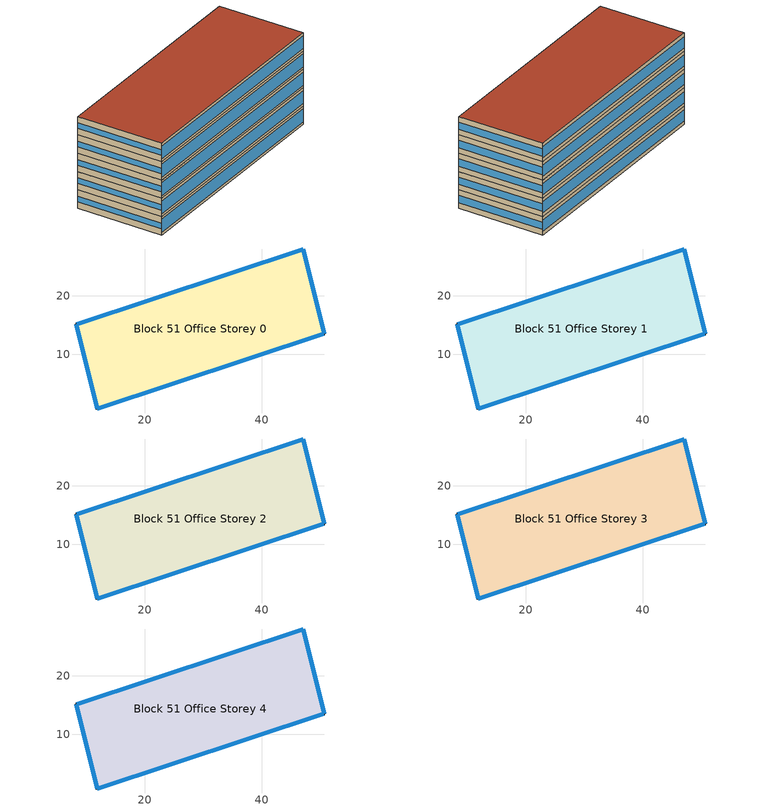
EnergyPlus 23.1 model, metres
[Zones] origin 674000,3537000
Block 51 Office Storey 0
 floor ground (Project Floor): 47.06,27.97 50.62,13.5 11.88,0.64 8.33,15.11 z0
 wall outside (Project Wall): 8.33,15.11 11.88,0.64 50.62,13.5 47.06,27.97 8.33,15.11 z0:3
 window (Office_west_window_construction): 8.33,15.1 11.88,0.65 z1.05:1.95
 window (Office_south_window_construction): 11.9,0.65 50.6,13.5 z0.45:2.55
 window (Office_east_window_construction): 50.62,13.51 47.06,27.96 z0.9:2.1
 window (Office_north_window_construction): 47.04,27.96 8.35,15.12 z0.6:2.4
 roof outside (Project Ceiling): 50.62,13.5 47.06,27.97 8.33,15.11 11.88,0.64 z3
Block 51 Office Storey 1
 floor outside (Project Floor): 47.06,27.97 50.62,13.5 11.88,0.64 8.33,15.11 z3
 wall outside (Project Wall): 8.33,15.11 11.88,0.64 50.62,13.5 47.06,27.97 8.33,15.11 z3:6
 window (Office_west_window_construction): 8.33,15.1 11.88,0.65 z4.05:4.95
 window (Office_south_window_construction): 11.9,0.65 50.6,13.5 z3.45:5.55
 window (Office_east_window_construction): 50.62,13.51 47.06,27.96 z3.9:5.1
 window (Office_north_window_construction): 47.04,27.96 8.35,15.12 z3.6:5.4
 roof outside (Project Ceiling): 50.62,13.5 47.06,27.97 8.33,15.11 11.88,0.64 z6
Block 51 Office Storey 2
 floor outside (Project Floor): 47.06,27.97 50.62,13.5 11.88,0.64 8.33,15.11 z6
 wall outside (Project Wall): 8.33,15.11 11.88,0.64 50.62,13.5 47.06,27.97 8.33,15.11 z6:9
 window (Office_west_window_construction): 8.33,15.1 11.88,0.65 z7.05:7.95
 window (Office_south_window_construction): 11.9,0.65 50.6,13.5 z6.45:8.55
 window (Office_east_window_construction): 50.62,13.51 47.06,27.96 z6.9:8.1
 window (Office_north_window_construction): 47.04,27.96 8.35,15.12 z6.6:8.4
 roof outside (Project Ceiling): 50.62,13.5 47.06,27.97 8.33,15.11 11.88,0.64 z9
Block 51 Office Storey 3
 floor outside (Project Floor): 47.06,27.97 50.62,13.5 11.88,0.64 8.33,15.11 z9
 wall outside (Project Wall): 8.33,15.11 11.88,0.64 50.62,13.5 47.06,27.97 8.33,15.11 z9:12
 window (Office_west_window_construction): 8.33,15.1 11.88,0.65 z10.05:10.95
 window (Office_south_window_construction): 11.9,0.65 50.6,13.5 z9.45:11.55
 window (Office_east_window_construction): 50.62,13.51 47.06,27.96 z9.9:11.1
 window (Office_north_window_construction): 47.04,27.96 8.35,15.12 z9.6:11.4
 roof outside (Project Ceiling): 50.62,13.5 47.06,27.97 8.33,15.11 11.88,0.64 z12
Block 51 Office Storey 4
 floor outside (Project Floor): 47.06,27.97 50.62,13.5 11.88,0.64 8.33,15.11 z12
 wall outside (Project Wall): 8.33,15.11 11.88,0.64 50.62,13.5 47.06,27.97 8.33,15.11 z12:15
 window (Office_west_window_construction): 8.33,15.1 11.88,0.65 z13.05:13.95
 window (Office_south_window_construction): 11.9,0.65 50.6,13.5 z12.45:14.55
 window (Office_east_window_construction): 50.62,13.51 47.06,27.96 z12.9:14.1
 window (Office_north_window_construction): 47.04,27.96 8.35,15.12 z12.6:14.4
 roof outside (Project Flat Roof): 50.62,13.5 47.06,27.97 8.33,15.11 11.88,0.64 z15
[Building]
Building_1: North Axis=0; Terrain=City; Loads Convergence Tolerance Value=0.04; Temperature Convergence Tolerance Value=0.4; Solar Distribution=FullExterior; Maximum Number of Warmup Days=25; Minimum Number of Warmup Days=6
[Site:Location]
CHN Design_Conditions: Latitude=30; Longitude=114; Time Zone=8; Elevation=12
[SIZINGPERIOD:DESIGNDAY] Day of Month=21; DryBulb Temperature Range Modifier Type=DefaultMultipliers; Humidity Condition Type=Wetbulb; Barometric Pressure=101181; Rain Indicator=No; Snow Indicator=No; Daylight Saving Time Indicator=No; Sky Clearness=0; Begin Environment Reset Mode=FullResetAtBeginEnvironment
Name | Month | Day Type | Maximum DryBulb Temperature | Daily DryBulb Temperature Range | Wetbulb or DewPoint at Maximum DryBulb | Wind Speed | Wind Direction | Solar Model Indicator | ASHRAE Clear Sky Optical Depth for Beam Irradiance taub | ASHRAE Clear Sky Optical Depth for Diffuse Irradiance taud
Ann Htg 99.6% Condns DB | 1 | WinterDesignDay | -10 | 0 | -4.8 | 1 | 340 | ASHRAEClearSky | 0 | 0
Ann Clg .4% Condns DB=>MWB | 7 | SummerDesignDay | 40 | 6.6 | 27.1 | 3.5 | 220 | ASHRAETau | 0.781 | 1.413
[MATERIAL]
DefaultMaterial: Roughness=Rough; Thickness=0.1; Conductivity=0.1; Density=1000; Specific Heat=1000; Thermal Absorptance=0.9; Solar Absorptance=0.7; Visible Absorptance=0.7
[WINDOWMATERIAL:SIMPLEGLAZINGSYSTEM] UFactor=3; Visible Transmittance=0.6
Name | Solar Heat Gain Coefficient
Office_east_window; Office_south_window; Office_west_window | 0.3
Office_north_window | 0.35
[CONSTRUCTION]
Project Wall; Project Floor; Project Flat Roof; Project Ceiling: DefaultMaterial
Office_east_window_construction: Office_east_window
Office_south_window_construction: Office_south_window
Office_west_window_construction: Office_west_window
Office_north_window_construction: Office_north_window
[SPACE] Ceiling Height=autocalculate; Volume=autocalculate; Floor Area=autocalculate; Space Type=Office
Name | Zone
Block 51 Office Storey 0_space | Block 51 Office Storey 0
Block 51 Office Storey 1_space | Block 51 Office Storey 1
Block 51 Office Storey 2_space | Block 51 Office Storey 2
Block 51 Office Storey 3_space | Block 51 Office Storey 3
Block 51 Office Storey 4_space | Block 51 Office Storey 4
[SPACELIST]
Office: Block 51 Office Storey 0_space, Block 51 Office Storey 1_space, Block 51 Office Storey 2_space, Block 51 Office Storey 3_space, Block 51 Office Storey 4_space
[ZONE] Type=1; Multiplier=1; Ceiling Height=autocalculate; Volume=autocalculate; Floor Area=autocalculate; Part of Total Floor Area=Yes
Block 51 Office Storey 0; Block 51 Office Storey 1; Block 51 Office Storey 2; Block 51 Office Storey 3; Block 51 Office Storey 4
[PEOPLE]
People_for_office: Zone or ZoneList or Space or SpaceList=Office; Number of People Schedule=SeasonalSchedule_Schedule_office_people; Number of People Calculation Method=People/Area; People per Floor Area=0.1; Fraction Radiant=0.3; Sensible Heat Fraction=autocalculate; Activity Level Schedule=SeasonalSchedule_Schedule_office_activity; Carbon Dioxide Generation Rate=3.82e-08; Enable ASHRAE 55 Comfort Warnings=No; Mean Radiant Temperature Calculation Type=ZoneAveraged; Clothing Insulation Calculation Method=ClothingInsulationSchedule; Cold Stress Temperature Threshold=15.56; Heat Stress Temperature Threshold=30
[LIGHTS]
Light_for_office: Zone or ZoneList or Space or SpaceList=Office; Schedule=SeasonalSchedule_office_lighting; Design Level Calculation Method=Watts/Area; Watts per Zone Floor Area=8; Return Air Fraction=0; Fraction Radiant=0.32; Fraction Visible=0.25; Fraction Replaceable=1; EndUse Subcategory=General; Return Air Fraction Calculated from Plenum Temperature=No; Return Air Fraction Function of Plenum Temperature Coefficient 1=0; Return Air Fraction Function of Plenum Temperature Coefficient 2=0
[ELECTRICEQUIPMENT]
Equipment_for_office: Zone or ZoneList or Space or SpaceList=Office; Schedule=SeasonalSchedule_Schedule_office_equipment; Design Level Calculation Method=Watts/Area; Watts per Zone Floor Area=15; Fraction Latent=0; Fraction Radiant=0; Fraction Lost=0; EndUse Subcategory=Electric Equipment
[DAYLIGHTING:CONTROLS] Illuminance Setpoint at Reference Point 1=300
Name | Zone or Space | Glare Calculation Daylighting Reference Point | Daylighting Reference Point 1
Dlight_Block 51 Office Storey 0 | Block 51 Office Storey 0 | Rpoint_Block 51 Office Storey 0 | Rpoint_Block 51 Office Storey 0
Dlight_Block 51 Office Storey 1 | Block 51 Office Storey 1 | Rpoint_Block 51 Office Storey 1 | Rpoint_Block 51 Office Storey 1
Dlight_Block 51 Office Storey 2 | Block 51 Office Storey 2 | Rpoint_Block 51 Office Storey 2 | Rpoint_Block 51 Office Storey 2
Dlight_Block 51 Office Storey 3 | Block 51 Office Storey 3 | Rpoint_Block 51 Office Storey 3 | Rpoint_Block 51 Office Storey 3
Dlight_Block 51 Office Storey 4 | Block 51 Office Storey 4 | Rpoint_Block 51 Office Storey 4 | Rpoint_Block 51 Office Storey 4
[HVACTEMPLATE:THERMOSTAT]
Name | Heating Setpoint Schedule | Cooling Setpoint Schedule
Thermostat_for_office | SeasonalSchedule_office_heating | SeasonalSchedule_office_cooling
Thermostat_for_commercial | SeasonalSchedule_commerical_heating | SeasonalSchedule_commerical_cooling
Thermostat_for_residential | SeasonalSchedule_residential_heating | SeasonalSchedule_residential_cooling
Thermostat_for_school | SeasonalSchedule_school_heating | SeasonalSchedule_school_cooling
Thermostat_for_hospital | SeasonalSchedule_hospital_heating | SeasonalSchedule_hospital_cooling
Thermostat_for_industrial | SeasonalSchedule_Industrial_heating | SeasonalSchedule_Industrial_cooling
Thermostat_for_transport | SeasonalSchedule_transport_heating | SeasonalSchedule_transport_cooling
Thermostat_for_administration | SeasonalSchedule_administration_heating | SeasonalSchedule_administration_cooling
[HVACTEMPLATE:ZONE:IDEALLOADSAIRSYSTEM] Template Thermostat=Thermostat_for_office; Maximum Heating Supply Air Temperature=50; Minimum Cooling Supply Air Temperature=13; Maximum Heating Supply Air Humidity Ratio=0.0156; Minimum Cooling Supply Air Humidity Ratio=0.0077; Heating Limit=NoLimit; Cooling Limit=NoLimit; Dehumidification Control Type=ConstantSensibleHeatRatio; Cooling Sensible Heat Ratio=0.7; Dehumidification Setpoint=60; Humidification Control Type=None; Humidification Setpoint=30; Outdoor Air Method=DetailedSpecification; Outdoor Air Flow Rate per Person=0.00944; Outdoor Air Flow Rate per Zone Floor Area=0; Outdoor Air Flow Rate per Zone=0; Design Specification Outdoor Air Object=Ventilation_for_office; Demand Controlled Ventilation Type=None; Outdoor Air Economizer Type=NoEconomizer; Heat Recovery Type=None; Sensible Heat Recovery Effectiveness=0.7; Latent Heat Recovery Effectiveness=0.65
Block 51 Office Storey 0; Block 51 Office Storey 1; Block 51 Office Storey 2; Block 51 Office Storey 3; Block 51 Office Storey 4
[DESIGNSPECIFICATION:OUTDOORAIR]
Ventilation_for_office: Outdoor Air Method=Flow/Person; Outdoor Air Flow per Person=0.00833333; Outdoor Air Flow per Zone Floor Area=0; Outdoor Air Flow per Zone=0; Outdoor Air Flow Air Changes per Hour=0
[SCHEDULE:DAY:HOURLY]
Schedule_administration_heating_summer_hourly; Schedule_commerical_heating_summer_hourly; Schedule_residential_heating_summer_hourly; Schedule_school_heating_summer_hourly; Schedule_hospital_heating_summer_hourly; Schedule_Industrial_heating_summer_hourly; Schedule_transport_heating_summer_hourly; Schedule_office_heating_summer_hourly: -20, -20, -20, -20, -20, -20, -20, -20, -20, -20, -20, -20, -20, -20, -20, -20, -20, -20, -20, -20, -20, -20, -20, -20
Schedule_administration_heating_winnter_weekday_hourly: 5, 5, 5, 5, 5, 5, 12, 12, 18, 20, 20, 20, 20, 20, 20, 20, 20, 20, 18, 5, 5, 5, 5, 5
Schedule_administration_heating_winnter_holiday_hourly; Schedule_school_heating_winnter_holiday_hourly: 5, 5, 5, 5, 5, 5, 5, 5, 5, 5, 5, 5, 5, 5, 5, 5, 5, 5, 5, 5, 5, 5, 5, 5
Schedule_administration_cooling_winter_hourly; Schedule_administration_cooling_summer_holiday_hourly; Schedule_commerical_cooling_winter_hourly; Schedule_residential_cooling_winter_hourly; Schedule_school_cooling_winter_hourly; Schedule_school_cooling_summer_holiday_hourly; Schedule_hospital_cooling_winter_hourly; Schedule_Industrial_cooling_winter_hourly; Schedule_transport_cooling_winter_hourly; Schedule_office_cooling_winter_hourly: 50, 50, 50, 50, 50, 50, 50, 50, 50, 50, 50, 50, 50, 50, 50, 50, 50, 50, 50, 50, 50, 50, 50, 50
Schedule_administration_cooling_summer_weekday_hourly: 50, 50, 50, 50, 50, 50, 50, 28, 26, 26, 26, 26, 26, 26, 26, 26, 26, 26, 50, 50, 50, 50, 50, 50
Schedule_commerical_heating_winnter_weekday_hourly; Schedule_commerical_heating_winnter_holiday_hourly: 5, 5, 5, 5, 5, 5, 12, 16, 18, 18, 18, 18, 18, 18, 18, 18, 18, 18, 18, 18, 12, 5, 5, 5
Schedule_commerical_cooling_summer_weekday_hourly; Schedule_commerical_cooling_summer_holiday_hourly: 50, 50, 50, 50, 50, 50, 50, 28, 24, 24, 24, 24, 24, 24, 24, 24, 24, 24, 24, 24, 24, 28, 50, 50
Schedule_residential_heating_winnter_weekday_hourly; Schedule_residential_heating_winnter_holiday_hourly: 18, 18, 18, 18, 18, 18, 18, -20, -20, -20, -20, -20, -20, -20, -20, -20, -20, -20, -20, -20, 18, 18, 18, 18
Schedule_residential_cooling_summer_weekday_hourly; Schedule_residential_cooling_summer_holiday_hourly: 26, 26, 26, 26, 26, 26, 26, 50, 50, 50, 50, 50, 50, 50, 50, 50, 50, 50, 50, 50, 26, 26, 26, 26
Schedule_school_heating_winnter_weekday_hourly: 5, 5, 5, 5, 5, 12, 18, 20, 20, 20, 20, 20, 20, 20, 20, 20, 20, 20, 18, 12, 5, 5, 5, 5
Schedule_school_cooling_summer_weekday_hourly: 50, 50, 50, 50, 50, 50, 28, 26, 26, 26, 26, 26, 26, 26, 26, 26, 26, 26, 50, 50, 50, 50, 50, 50
Schedule_hospital_heating_winnter_weekday_hourly; Schedule_hospital_heating_winnter_holiday_hourly: 22, 22, 22, 22, 22, 22, 22, 22, 22, 22, 22, 22, 22, 22, 22, 22, 22, 22, 22, 22, 22, 22, 22, 22
Schedule_hospital_cooling_summer_weekday_hourly; Schedule_hospital_cooling_summer_holiday_hourly: 26, 26, 26, 26, 26, 26, 26, 26, 26, 26, 26, 26, 26, 26, 26, 26, 26, 26, 26, 26, 26, 26, 26, 26
Schedule_Industrial_heating_winnter_weekday_hourly; Schedule_Industrial_heating_winnter_holiday_hourly: -20, -20, -20, -20, -20, -20, 18, 18, 18, 18, 18, 18, 18, 18, 18, 18, 18, 18, 18, -20, -20, -20, -20, -20
Schedule_Industrial_cooling_summer_weekday_hourly; Schedule_Industrial_cooling_summer_holiday_hourly: 50, 50, 50, 50, 50, 50, 50, 28, 28, 28, 28, 28, 28, 28, 28, 28, 28, 28, 28, 50, 50, 50, 50, 50
Schedule_transport_heating_winnter_weekday_hourly; Schedule_transport_heating_winnter_holiday_hourly: 18, 18, 18, 18, 18, 18, 20, 20, 20, 20, 20, 20, 20, 20, 20, 20, 20, 20, 20, 20, 20, 20, 18, 18
Schedule_transport_cooling_summer_weekday_hourly; Schedule_transport_cooling_summer_holiday_hourly: 26, 26, 26, 26, 26, 26, 26, 24, 24, 24, 25, 24, 24, 24, 24, 24, 24, 24, 24, 24, 24, 24, 26, 28
Schedule_office_heating_winnter_weekday_hourly: 5, 5, 5, 5, 5, 5, 12, 18, 20, 20, 20, 20, 20, 20, 20, 20, 20, 20, 20, 18, 12, 5, 5, 5
Schedule_office_heating_winnter_holiday_hourly: 5, 5, 5, 5, 5, 5, 5, 5, 5, 16, 16, 16, 16, 16, 16, 16, 16, 5, 5, 5, 5, 5, 5, 5
Schedule_office_cooling_summer_weekday_hourly: 50, 50, 50, 50, 50, 50, 28, 26, 26, 26, 26, 26, 26, 26, 26, 26, 26, 26, 26, 26, 50, 50, 50, 50
Schedule_office_cooling_summer_holiday_hourly: 50, 50, 50, 50, 50, 50, 50, 50, 50, 50, 50, 26, 26, 26, 26, 26, 26, 50, 50, 50, 50, 50, 50, 50
Schedule_office_lighting_weekday_hourly: 0.1, 0.1, 0.1, 0.1, 0.1, 0.1, 0.1, 0.2, 0.5, 0.95, 0.95, 0.95, 0.8, 0.8, 0.95, 0.95, 0.95, 0.95, 0.95, 0.95, 0.95, 0.8, 0.5, 0.1
Schedule_office_lighting_holiday_hourly; Schedule_office_equipment_holiday_hourly: 0.1, 0.1, 0.1, 0.1, 0.1, 0.1, 0.1, 0.1, 0.1, 0.1, 0.1, 0.1, 0.1, 0.3, 0.3, 0.3, 0.3, 0.3, 0.3, 0.3, 0.3, 0.3, 0.1, 0.1
Schedule_office_equipment_weekday_hourly: 0.1, 0.1, 0.1, 0.1, 0.1, 0.1, 0.1, 0.2, 0.5, 0.95, 0.95, 0.95, 0.5, 0.5, 0.95, 0.95, 0.95, 0.95, 0.95, 0.95, 0.4, 0.4, 0.3, 0.1
Schedule_office_people_weekday_hourly: 0.1, 0.1, 0.1, 0.1, 0.1, 0.1, 0.1, 0.5, 0.95, 0.95, 0.95, 0.8, 0.8, 0.95, 0.95, 0.95, 0.95, 0.95, 0.8, 0.5, 0.5, 0.3, 0.1, 0.1
Schedule_office_people_holiday_hourly: 0.1, 0.1, 0.1, 0.1, 0.1, 0.1, 0.1, 0.1, 0.1, 0.1, 0.1, 0.1, 0.1, 0.3, 0.3, 0.3, 0.3, 0.3, 0.3, 0.1, 0.1, 0.1, 0.1, 0.1
Schedule_office_activity_weekday_hourly; Schedule_office_activity_holiday_hourly: 144, 144, 144, 144, 144, 144, 144, 144, 144, 144, 144, 144, 144, 144, 144, 144, 144, 144, 144, 144, 144, 144, 144, 144
[SCHEDULE:WEEK:DAILY]
Schedule_office_heating_summer_weekly: Schedule_office_heating_summer_hourly, Schedule_office_heating_summer_hourly, Schedule_office_heating_summer_hourly, Schedule_office_heating_summer_hourly, Schedule_office_heating_summer_hourly, Schedule_office_heating_summer_hourly, Schedule_office_heating_summer_hourly, Schedule_office_heating_summer_hourly, Schedule_office_heating_summer_hourly, Schedule_office_heating_summer_hourly, Schedule_office_heating_summer_hourly, Schedule_office_heating_summer_hourly
Schedule_office_heating_winnter_weekly: Schedule_office_heating_winnter_holiday_hourly, Schedule_office_heating_winnter_weekday_hourly, Schedule_office_heating_winnter_weekday_hourly, Schedule_office_heating_winnter_weekday_hourly, Schedule_office_heating_winnter_weekday_hourly, Schedule_office_heating_winnter_weekday_hourly, Schedule_office_heating_winnter_holiday_hourly, Schedule_office_heating_winnter_holiday_hourly, Schedule_office_heating_winnter_weekday_hourly, Schedule_office_heating_winnter_weekday_hourly, Schedule_office_heating_winnter_holiday_hourly, Schedule_office_heating_winnter_holiday_hourly
Schedule_office_cooling_winnter_weekly: Schedule_office_cooling_winter_hourly, Schedule_office_cooling_winter_hourly, Schedule_office_cooling_winter_hourly, Schedule_office_cooling_winter_hourly, Schedule_office_cooling_winter_hourly, Schedule_office_cooling_winter_hourly, Schedule_office_cooling_winter_hourly, Schedule_office_cooling_winter_hourly, Schedule_office_cooling_winter_hourly, Schedule_office_cooling_winter_hourly, Schedule_office_cooling_winter_hourly, Schedule_office_cooling_winter_hourly
Schedule_office_cooling_summer_weekly: Schedule_office_cooling_summer_holiday_hourly, Schedule_office_cooling_summer_weekday_hourly, Schedule_office_cooling_summer_weekday_hourly, Schedule_office_cooling_summer_weekday_hourly, Schedule_office_cooling_summer_weekday_hourly, Schedule_office_cooling_summer_weekday_hourly, Schedule_office_cooling_summer_holiday_hourly, Schedule_office_cooling_summer_holiday_hourly, Schedule_office_cooling_summer_weekday_hourly, Schedule_office_cooling_summer_weekday_hourly, Schedule_office_cooling_summer_holiday_hourly, Schedule_office_cooling_summer_holiday_hourly
Schedule_office_lighting_weekly: Schedule_office_lighting_holiday_hourly, Schedule_office_lighting_weekday_hourly, Schedule_office_lighting_weekday_hourly, Schedule_office_lighting_weekday_hourly, Schedule_office_lighting_weekday_hourly, Schedule_office_lighting_weekday_hourly, Schedule_office_lighting_holiday_hourly, Schedule_office_lighting_holiday_hourly, Schedule_office_lighting_weekday_hourly, Schedule_office_lighting_weekday_hourly, Schedule_office_lighting_holiday_hourly, Schedule_office_lighting_holiday_hourly
Schedule_office_equipment_weekly: Schedule_office_equipment_holiday_hourly, Schedule_office_equipment_weekday_hourly, Schedule_office_equipment_weekday_hourly, Schedule_office_equipment_weekday_hourly, Schedule_office_equipment_weekday_hourly, Schedule_office_equipment_weekday_hourly, Schedule_office_equipment_holiday_hourly, Schedule_office_equipment_holiday_hourly, Schedule_office_equipment_weekday_hourly, Schedule_office_equipment_weekday_hourly, Schedule_office_equipment_holiday_hourly, Schedule_office_equipment_holiday_hourly
Schedule_office_people_weekly: Schedule_office_people_holiday_hourly, Schedule_office_people_weekday_hourly, Schedule_office_people_weekday_hourly, Schedule_office_people_weekday_hourly, Schedule_office_people_weekday_hourly, Schedule_office_people_weekday_hourly, Schedule_office_people_holiday_hourly, Schedule_office_people_holiday_hourly, Schedule_office_people_weekday_hourly, Schedule_office_people_weekday_hourly, Schedule_office_people_holiday_hourly, Schedule_office_people_holiday_hourly
Schedule_office_activity_weekly: Schedule_office_activity_holiday_hourly, Schedule_office_activity_weekday_hourly, Schedule_office_activity_weekday_hourly, Schedule_office_activity_weekday_hourly, Schedule_office_activity_weekday_hourly, Schedule_office_activity_weekday_hourly, Schedule_office_activity_holiday_hourly, Schedule_office_activity_holiday_hourly, Schedule_office_activity_weekday_hourly, Schedule_office_activity_weekday_hourly, Schedule_office_activity_holiday_hourly, Schedule_office_activity_holiday_hourly
Schedule_commerical_heating_summer_weekly: Schedule_commerical_heating_summer_hourly, Schedule_commerical_heating_summer_hourly, Schedule_commerical_heating_summer_hourly, Schedule_commerical_heating_summer_hourly, Schedule_commerical_heating_summer_hourly, Schedule_commerical_heating_summer_hourly, Schedule_commerical_heating_summer_hourly, Schedule_commerical_heating_summer_hourly, Schedule_commerical_heating_summer_hourly, Schedule_commerical_heating_summer_hourly, Schedule_commerical_heating_summer_hourly, Schedule_commerical_heating_summer_hourly
Schedule_commerical_heating_winnter_weekly: Schedule_commerical_heating_winnter_holiday_hourly, Schedule_commerical_heating_winnter_weekday_hourly, Schedule_commerical_heating_winnter_weekday_hourly, Schedule_commerical_heating_winnter_weekday_hourly, Schedule_commerical_heating_winnter_weekday_hourly, Schedule_commerical_heating_winnter_weekday_hourly, Schedule_commerical_heating_winnter_holiday_hourly, Schedule_commerical_heating_winnter_holiday_hourly, Schedule_commerical_heating_winnter_weekday_hourly, Schedule_commerical_heating_winnter_weekday_hourly, Schedule_commerical_heating_winnter_holiday_hourly, Schedule_commerical_heating_winnter_holiday_hourly
Schedule_commerical_cooling_winnter_weekly: Schedule_commerical_cooling_winter_hourly, Schedule_commerical_cooling_winter_hourly, Schedule_commerical_cooling_winter_hourly, Schedule_commerical_cooling_winter_hourly, Schedule_commerical_cooling_winter_hourly, Schedule_commerical_cooling_winter_hourly, Schedule_commerical_cooling_winter_hourly, Schedule_commerical_cooling_winter_hourly, Schedule_commerical_cooling_winter_hourly, Schedule_commerical_cooling_winter_hourly, Schedule_commerical_cooling_winter_hourly, Schedule_commerical_cooling_winter_hourly
Schedule_commerical_cooling_summer_weekly: Schedule_commerical_cooling_summer_holiday_hourly, Schedule_commerical_cooling_summer_weekday_hourly, Schedule_commerical_cooling_summer_weekday_hourly, Schedule_commerical_cooling_summer_weekday_hourly, Schedule_commerical_cooling_summer_weekday_hourly, Schedule_commerical_cooling_summer_weekday_hourly, Schedule_commerical_cooling_summer_holiday_hourly, Schedule_commerical_cooling_summer_holiday_hourly, Schedule_commerical_cooling_summer_weekday_hourly, Schedule_commerical_cooling_summer_weekday_hourly, Schedule_commerical_cooling_summer_holiday_hourly, Schedule_commerical_cooling_summer_holiday_hourly
Schedule_residential_heating_summer_weekly: Schedule_residential_heating_summer_hourly, Schedule_residential_heating_summer_hourly, Schedule_residential_heating_summer_hourly, Schedule_residential_heating_summer_hourly, Schedule_residential_heating_summer_hourly, Schedule_residential_heating_summer_hourly, Schedule_residential_heating_summer_hourly, Schedule_residential_heating_summer_hourly, Schedule_residential_heating_summer_hourly, Schedule_residential_heating_summer_hourly, Schedule_residential_heating_summer_hourly, Schedule_residential_heating_summer_hourly
Schedule_residential_heating_winnter_weekly: Schedule_residential_heating_winnter_holiday_hourly, Schedule_residential_heating_winnter_weekday_hourly, Schedule_residential_heating_winnter_weekday_hourly, Schedule_residential_heating_winnter_weekday_hourly, Schedule_residential_heating_winnter_weekday_hourly, Schedule_residential_heating_winnter_weekday_hourly, Schedule_residential_heating_winnter_holiday_hourly, Schedule_residential_heating_winnter_holiday_hourly, Schedule_residential_heating_winnter_weekday_hourly, Schedule_residential_heating_winnter_weekday_hourly, Schedule_residential_heating_winnter_holiday_hourly, Schedule_residential_heating_winnter_holiday_hourly
Schedule_residential_cooling_winnter_weekly: Schedule_residential_cooling_winter_hourly, Schedule_residential_cooling_winter_hourly, Schedule_residential_cooling_winter_hourly, Schedule_residential_cooling_winter_hourly, Schedule_residential_cooling_winter_hourly, Schedule_residential_cooling_winter_hourly, Schedule_residential_cooling_winter_hourly, Schedule_residential_cooling_winter_hourly, Schedule_residential_cooling_winter_hourly, Schedule_residential_cooling_winter_hourly, Schedule_residential_cooling_winter_hourly, Schedule_residential_cooling_winter_hourly
Schedule_residential_cooling_summer_weekly: Schedule_residential_cooling_summer_holiday_hourly, Schedule_residential_cooling_summer_weekday_hourly, Schedule_residential_cooling_summer_weekday_hourly, Schedule_residential_cooling_summer_weekday_hourly, Schedule_residential_cooling_summer_weekday_hourly, Schedule_residential_cooling_summer_weekday_hourly, Schedule_residential_cooling_summer_holiday_hourly, Schedule_residential_cooling_summer_holiday_hourly, Schedule_residential_cooling_summer_weekday_hourly, Schedule_residential_cooling_summer_weekday_hourly, Schedule_residential_cooling_summer_holiday_hourly, Schedule_residential_cooling_summer_holiday_hourly
Schedule_school_heating_summer_weekly: Schedule_school_heating_summer_hourly, Schedule_school_heating_summer_hourly, Schedule_school_heating_summer_hourly, Schedule_school_heating_summer_hourly, Schedule_school_heating_summer_hourly, Schedule_school_heating_summer_hourly, Schedule_school_heating_summer_hourly, Schedule_school_heating_summer_hourly, Schedule_school_heating_summer_hourly, Schedule_school_heating_summer_hourly, Schedule_school_heating_summer_hourly, Schedule_school_heating_summer_hourly
Schedule_school_heating_winnter_weekly: Schedule_school_heating_winnter_holiday_hourly, Schedule_school_heating_winnter_weekday_hourly, Schedule_school_heating_winnter_weekday_hourly, Schedule_school_heating_winnter_weekday_hourly, Schedule_school_heating_winnter_weekday_hourly, Schedule_school_heating_winnter_weekday_hourly, Schedule_school_heating_winnter_holiday_hourly, Schedule_school_heating_winnter_holiday_hourly, Schedule_school_heating_winnter_weekday_hourly, Schedule_school_heating_winnter_weekday_hourly, Schedule_school_heating_winnter_holiday_hourly, Schedule_school_heating_winnter_holiday_hourly
Schedule_school_cooling_winnter_weekly: Schedule_school_cooling_winter_hourly, Schedule_school_cooling_winter_hourly, Schedule_school_cooling_winter_hourly, Schedule_school_cooling_winter_hourly, Schedule_school_cooling_winter_hourly, Schedule_school_cooling_winter_hourly, Schedule_school_cooling_winter_hourly, Schedule_school_cooling_winter_hourly, Schedule_school_cooling_winter_hourly, Schedule_school_cooling_winter_hourly, Schedule_school_cooling_winter_hourly, Schedule_school_cooling_winter_hourly
Schedule_school_cooling_summer_weekly: Schedule_school_cooling_summer_holiday_hourly, Schedule_school_cooling_summer_weekday_hourly, Schedule_school_cooling_summer_weekday_hourly, Schedule_school_cooling_summer_weekday_hourly, Schedule_school_cooling_summer_weekday_hourly, Schedule_school_cooling_summer_weekday_hourly, Schedule_school_cooling_summer_holiday_hourly, Schedule_school_cooling_summer_holiday_hourly, Schedule_school_cooling_summer_weekday_hourly, Schedule_school_cooling_summer_weekday_hourly, Schedule_school_cooling_summer_holiday_hourly, Schedule_school_cooling_summer_holiday_hourly
Schedule_hospital_heating_summer_weekly: Schedule_hospital_heating_summer_hourly, Schedule_hospital_heating_summer_hourly, Schedule_hospital_heating_summer_hourly, Schedule_hospital_heating_summer_hourly, Schedule_hospital_heating_summer_hourly, Schedule_hospital_heating_summer_hourly, Schedule_hospital_heating_summer_hourly, Schedule_hospital_heating_summer_hourly, Schedule_hospital_heating_summer_hourly, Schedule_hospital_heating_summer_hourly, Schedule_hospital_heating_summer_hourly, Schedule_hospital_heating_summer_hourly
Schedule_hospital_heating_winnter_weekly: Schedule_hospital_heating_winnter_holiday_hourly, Schedule_hospital_heating_winnter_weekday_hourly, Schedule_hospital_heating_winnter_weekday_hourly, Schedule_hospital_heating_winnter_weekday_hourly, Schedule_hospital_heating_winnter_weekday_hourly, Schedule_hospital_heating_winnter_weekday_hourly, Schedule_hospital_heating_winnter_holiday_hourly, Schedule_hospital_heating_winnter_holiday_hourly, Schedule_hospital_heating_winnter_weekday_hourly, Schedule_hospital_heating_winnter_weekday_hourly, Schedule_hospital_heating_winnter_holiday_hourly, Schedule_hospital_heating_winnter_holiday_hourly
Schedule_hospital_cooling_winnter_weekly: Schedule_hospital_cooling_winter_hourly, Schedule_hospital_cooling_winter_hourly, Schedule_hospital_cooling_winter_hourly, Schedule_hospital_cooling_winter_hourly, Schedule_hospital_cooling_winter_hourly, Schedule_hospital_cooling_winter_hourly, Schedule_hospital_cooling_winter_hourly, Schedule_hospital_cooling_winter_hourly, Schedule_hospital_cooling_winter_hourly, Schedule_hospital_cooling_winter_hourly, Schedule_hospital_cooling_winter_hourly, Schedule_hospital_cooling_winter_hourly
Schedule_hospital_cooling_summer_weekly: Schedule_hospital_cooling_summer_holiday_hourly, Schedule_hospital_cooling_summer_weekday_hourly, Schedule_hospital_cooling_summer_weekday_hourly, Schedule_hospital_cooling_summer_weekday_hourly, Schedule_hospital_cooling_summer_weekday_hourly, Schedule_hospital_cooling_summer_weekday_hourly, Schedule_hospital_cooling_summer_holiday_hourly, Schedule_hospital_cooling_summer_holiday_hourly, Schedule_hospital_cooling_summer_weekday_hourly, Schedule_hospital_cooling_summer_weekday_hourly, Schedule_hospital_cooling_summer_holiday_hourly, Schedule_hospital_cooling_summer_holiday_hourly
Schedule_Industrial_heating_summer_weekly: Schedule_Industrial_heating_summer_hourly, Schedule_Industrial_heating_summer_hourly, Schedule_Industrial_heating_summer_hourly, Schedule_Industrial_heating_summer_hourly, Schedule_Industrial_heating_summer_hourly, Schedule_Industrial_heating_summer_hourly, Schedule_Industrial_heating_summer_hourly, Schedule_Industrial_heating_summer_hourly, Schedule_Industrial_heating_summer_hourly, Schedule_Industrial_heating_summer_hourly, Schedule_Industrial_heating_summer_hourly, Schedule_Industrial_heating_summer_hourly
Schedule_Industrial_heating_winnter_weekly: Schedule_Industrial_heating_winnter_holiday_hourly, Schedule_Industrial_heating_winnter_weekday_hourly, Schedule_Industrial_heating_winnter_weekday_hourly, Schedule_Industrial_heating_winnter_weekday_hourly, Schedule_Industrial_heating_winnter_weekday_hourly, Schedule_Industrial_heating_winnter_weekday_hourly, Schedule_Industrial_heating_winnter_holiday_hourly, Schedule_Industrial_heating_winnter_holiday_hourly, Schedule_Industrial_heating_winnter_weekday_hourly, Schedule_Industrial_heating_winnter_weekday_hourly, Schedule_Industrial_heating_winnter_holiday_hourly, Schedule_Industrial_heating_winnter_holiday_hourly
Schedule_Industrial_cooling_winnter_weekly: Schedule_Industrial_cooling_winter_hourly, Schedule_Industrial_cooling_winter_hourly, Schedule_Industrial_cooling_winter_hourly, Schedule_Industrial_cooling_winter_hourly, Schedule_Industrial_cooling_winter_hourly, Schedule_Industrial_cooling_winter_hourly, Schedule_Industrial_cooling_winter_hourly, Schedule_Industrial_cooling_winter_hourly, Schedule_Industrial_cooling_winter_hourly, Schedule_Industrial_cooling_winter_hourly, Schedule_Industrial_cooling_winter_hourly, Schedule_Industrial_cooling_winter_hourly
Schedule_Industrial_cooling_summer_weekly: Schedule_Industrial_cooling_summer_holiday_hourly, Schedule_Industrial_cooling_summer_weekday_hourly, Schedule_Industrial_cooling_summer_weekday_hourly, Schedule_Industrial_cooling_summer_weekday_hourly, Schedule_Industrial_cooling_summer_weekday_hourly, Schedule_Industrial_cooling_summer_weekday_hourly, Schedule_Industrial_cooling_summer_holiday_hourly, Schedule_Industrial_cooling_summer_holiday_hourly, Schedule_Industrial_cooling_summer_weekday_hourly, Schedule_Industrial_cooling_summer_weekday_hourly, Schedule_Industrial_cooling_summer_holiday_hourly, Schedule_Industrial_cooling_summer_holiday_hourly
Schedule_administration_heating_summer_weekly: Schedule_administration_heating_summer_hourly, Schedule_administration_heating_summer_hourly, Schedule_administration_heating_summer_hourly, Schedule_administration_heating_summer_hourly, Schedule_administration_heating_summer_hourly, Schedule_administration_heating_summer_hourly, Schedule_administration_heating_summer_hourly, Schedule_administration_heating_summer_hourly, Schedule_administration_heating_summer_hourly, Schedule_administration_heating_summer_hourly, Schedule_administration_heating_summer_hourly, Schedule_administration_heating_summer_hourly
Schedule_administration_heating_winnter_weekly: Schedule_administration_heating_winnter_holiday_hourly, Schedule_administration_heating_winnter_weekday_hourly, Schedule_administration_heating_winnter_weekday_hourly, Schedule_administration_heating_winnter_weekday_hourly, Schedule_administration_heating_winnter_weekday_hourly, Schedule_administration_heating_winnter_weekday_hourly, Schedule_administration_heating_winnter_holiday_hourly, Schedule_administration_heating_winnter_holiday_hourly, Schedule_administration_heating_winnter_weekday_hourly, Schedule_administration_heating_winnter_weekday_hourly, Schedule_administration_heating_winnter_holiday_hourly, Schedule_administration_heating_winnter_holiday_hourly
Schedule_administration_cooling_winnter_weekly: Schedule_administration_cooling_winter_hourly, Schedule_administration_cooling_winter_hourly, Schedule_administration_cooling_winter_hourly, Schedule_administration_cooling_winter_hourly, Schedule_administration_cooling_winter_hourly, Schedule_administration_cooling_winter_hourly, Schedule_administration_cooling_winter_hourly, Schedule_administration_cooling_winter_hourly, Schedule_administration_cooling_winter_hourly, Schedule_administration_cooling_winter_hourly, Schedule_administration_cooling_winter_hourly, Schedule_administration_cooling_winter_hourly
Schedule_administration_cooling_summer_weekly: Schedule_administration_cooling_summer_holiday_hourly, Schedule_administration_cooling_summer_weekday_hourly, Schedule_administration_cooling_summer_weekday_hourly, Schedule_administration_cooling_summer_weekday_hourly, Schedule_administration_cooling_summer_weekday_hourly, Schedule_administration_cooling_summer_weekday_hourly, Schedule_administration_cooling_summer_holiday_hourly, Schedule_administration_cooling_summer_holiday_hourly, Schedule_administration_cooling_summer_weekday_hourly, Schedule_administration_cooling_summer_weekday_hourly, Schedule_administration_cooling_summer_holiday_hourly, Schedule_administration_cooling_summer_holiday_hourly
Schedule_transport_heating_summer_weekly: Schedule_transport_heating_summer_hourly, Schedule_transport_heating_summer_hourly, Schedule_transport_heating_summer_hourly, Schedule_transport_heating_summer_hourly, Schedule_transport_heating_summer_hourly, Schedule_transport_heating_summer_hourly, Schedule_transport_heating_summer_hourly, Schedule_transport_heating_summer_hourly, Schedule_transport_heating_summer_hourly, Schedule_transport_heating_summer_hourly, Schedule_transport_heating_summer_hourly, Schedule_transport_heating_summer_hourly
Schedule_transport_heating_winnter_weekly: Schedule_transport_heating_winnter_holiday_hourly, Schedule_transport_heating_winnter_weekday_hourly, Schedule_transport_heating_winnter_weekday_hourly, Schedule_transport_heating_winnter_weekday_hourly, Schedule_transport_heating_winnter_weekday_hourly, Schedule_transport_heating_winnter_weekday_hourly, Schedule_transport_heating_winnter_holiday_hourly, Schedule_transport_heating_winnter_holiday_hourly, Schedule_transport_heating_winnter_weekday_hourly, Schedule_transport_heating_winnter_weekday_hourly, Schedule_transport_heating_winnter_holiday_hourly, Schedule_transport_heating_winnter_holiday_hourly
Schedule_transport_cooling_winnter_weekly: Schedule_transport_cooling_winter_hourly, Schedule_transport_cooling_winter_hourly, Schedule_transport_cooling_winter_hourly, Schedule_transport_cooling_winter_hourly, Schedule_transport_cooling_winter_hourly, Schedule_transport_cooling_winter_hourly, Schedule_transport_cooling_winter_hourly, Schedule_transport_cooling_winter_hourly, Schedule_transport_cooling_winter_hourly, Schedule_transport_cooling_winter_hourly, Schedule_transport_cooling_winter_hourly, Schedule_transport_cooling_winter_hourly
Schedule_transport_cooling_summer_weekly: Schedule_transport_cooling_summer_holiday_hourly, Schedule_transport_cooling_summer_weekday_hourly, Schedule_transport_cooling_summer_weekday_hourly, Schedule_transport_cooling_summer_weekday_hourly, Schedule_transport_cooling_summer_weekday_hourly, Schedule_transport_cooling_summer_weekday_hourly, Schedule_transport_cooling_summer_holiday_hourly, Schedule_transport_cooling_summer_holiday_hourly, Schedule_transport_cooling_summer_weekday_hourly, Schedule_transport_cooling_summer_weekday_hourly, Schedule_transport_cooling_summer_holiday_hourly, Schedule_transport_cooling_summer_holiday_hourly
[SCHEDULE:YEAR]
SeasonalSchedule_office_heating: Schedule_office_heating_winnter_weekly, 1, 1, 3, 31, Schedule_office_heating_summer_weekly, 4, 1, 11, 30, Schedule_office_heating_winnter_weekly, 12, 1, 12, 31
SeasonalSchedule_office_cooling: Schedule_office_cooling_winnter_weekly, 1, 1, 5, 31, Schedule_office_cooling_summer_weekly, 6, 1, 9, 30, Schedule_office_cooling_winnter_weekly, 10, 1, 12, 31
SeasonalSchedule_office_lighting: Schedule_office_lighting_weekly, 1, 1, 12, 31
SeasonalSchedule_Schedule_office_equipment: Schedule_office_equipment_weekly, 1, 1, 12, 31
SeasonalSchedule_Schedule_office_people: Schedule_office_people_weekly, 1, 1, 12, 31
SeasonalSchedule_Schedule_office_activity: Schedule_office_activity_weekly, 1, 1, 12, 31
SeasonalSchedule_commerical_heating: Schedule_commerical_heating_winnter_weekly, 1, 1, 3, 31, Schedule_commerical_heating_summer_weekly, 4, 1, 11, 30, Schedule_commerical_heating_winnter_weekly, 12, 1, 12, 31
SeasonalSchedule_commerical_cooling: Schedule_commerical_cooling_winnter_weekly, 1, 1, 5, 31, Schedule_commerical_cooling_summer_weekly, 6, 1, 9, 30, Schedule_commerical_cooling_winnter_weekly, 10, 1, 12, 31
SeasonalSchedule_residential_heating: Schedule_residential_heating_winnter_weekly, 1, 1, 3, 31, Schedule_residential_heating_summer_weekly, 4, 1, 11, 30, Schedule_residential_heating_winnter_weekly, 12, 1, 12, 31
SeasonalSchedule_residential_cooling: Schedule_residential_cooling_winnter_weekly, 1, 1, 5, 31, Schedule_residential_cooling_summer_weekly, 6, 1, 9, 30, Schedule_residential_cooling_winnter_weekly, 10, 1, 12, 31
SeasonalSchedule_school_heating: Schedule_school_heating_winnter_weekly, 1, 1, 3, 31, Schedule_school_heating_summer_weekly, 4, 1, 11, 30, Schedule_school_heating_winnter_weekly, 12, 1, 12, 31
SeasonalSchedule_school_cooling: Schedule_school_cooling_winnter_weekly, 1, 1, 5, 31, Schedule_school_cooling_summer_weekly, 6, 1, 9, 30, Schedule_school_cooling_winnter_weekly, 10, 1, 12, 31
SeasonalSchedule_hospital_heating: Schedule_hospital_heating_winnter_weekly, 1, 1, 3, 31, Schedule_hospital_heating_summer_weekly, 4, 1, 11, 30, Schedule_hospital_heating_winnter_weekly, 12, 1, 12, 31
SeasonalSchedule_hospital_cooling: Schedule_hospital_cooling_winnter_weekly, 1, 1, 5, 31, Schedule_hospital_cooling_summer_weekly, 6, 1, 9, 30, Schedule_hospital_cooling_winnter_weekly, 10, 1, 12, 31
SeasonalSchedule_Industrial_heating: Schedule_Industrial_heating_winnter_weekly, 1, 1, 3, 31, Schedule_Industrial_heating_summer_weekly, 4, 1, 11, 30, Schedule_Industrial_heating_winnter_weekly, 12, 1, 12, 31
SeasonalSchedule_Industrial_cooling: Schedule_Industrial_cooling_winnter_weekly, 1, 1, 5, 31, Schedule_Industrial_cooling_summer_weekly, 6, 1, 9, 30, Schedule_Industrial_cooling_winnter_weekly, 10, 1, 12, 31
SeasonalSchedule_transport_heating: Schedule_transport_heating_winnter_weekly, 1, 1, 3, 31, Schedule_transport_heating_summer_weekly, 4, 1, 11, 30, Schedule_transport_heating_winnter_weekly, 12, 1, 12, 31
SeasonalSchedule_transport_cooling: Schedule_transport_cooling_winnter_weekly, 1, 1, 5, 31, Schedule_transport_cooling_summer_weekly, 6, 1, 9, 30, Schedule_transport_cooling_winnter_weekly, 10, 1, 12, 31
SeasonalSchedule_administration_heating: Schedule_administration_heating_winnter_weekly, 1, 1, 3, 31, Schedule_administration_heating_summer_weekly, 4, 1, 11, 30, Schedule_administration_heating_winnter_weekly, 12, 1, 12, 31
SeasonalSchedule_administration_cooling: Schedule_administration_cooling_winnter_weekly, 1, 1, 5, 31, Schedule_administration_cooling_summer_weekly, 6, 1, 9, 30, Schedule_administration_cooling_winnter_weekly, 10, 1, 12, 31
